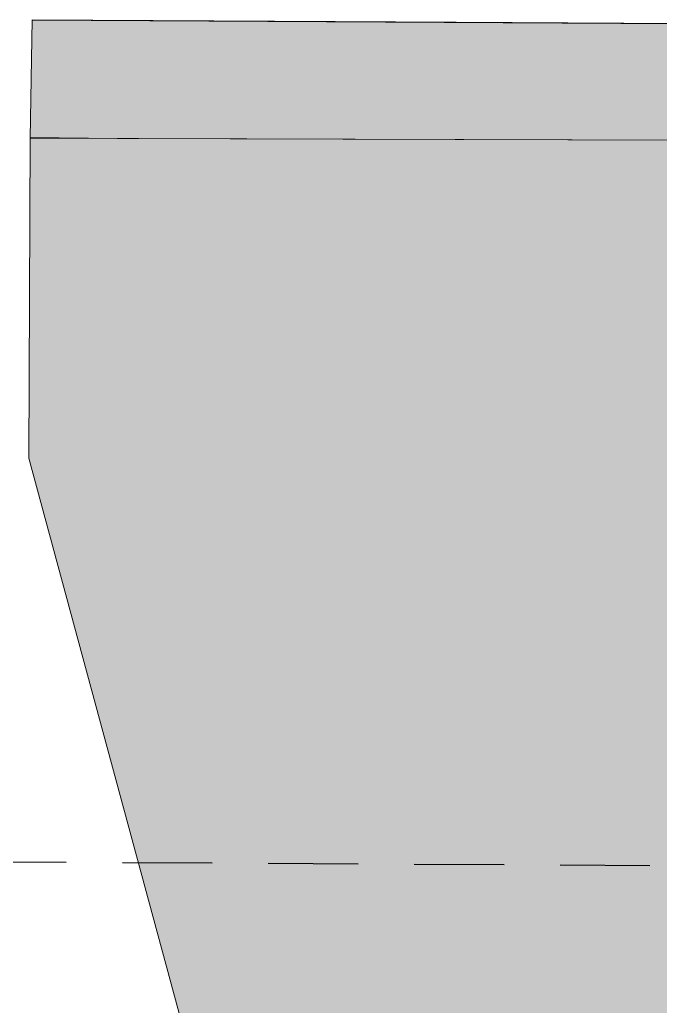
# Model space of a CAD drawing. Header units: metres. Extents: x -208 to 1512, y -277 to 123.
# Drawn here: x 1462.76 to 1474.17, y -253.93 to -236.36 of the extents above; entities that cross this region are included whole.
import ezdxf

# ---------------------------------------------------------------- set-up
doc = ezdxf.new("R2010")
doc.units = ezdxf.units.M
doc.header["$MEASUREMENT"] = 0
doc.linetypes.add('Baufluchtlinie', pattern=[2.6, 1.6, -1])
doc.layers.add('725 Nachbarbebauung', color=7, linetype='Continuous')
doc.layers.add('Neubau_840 Baulinien', color=7, linetype='Continuous')

# ---------------------------------------------------------------- blocks, each defined once
blk = doc.blocks.new('Decke_126_3', base_point=(1462.981, -236.357))
at = {"layer": '725 Nachbarbebauung', "linetype": 'Continuous', "lineweight": 0, "true_color": 0x1f1f1f}
blk.add_hatch(color=250, dxfattribs=at).paths.add_polyline_path([(1462.981, -236.357), (1462.941, -238.469), (1474.528, -238.501), (1474.518, -236.423), (1470.531, -236.4)])
at = {"layer": '725 Nachbarbebauung', "color": 8, "linetype": 'Continuous', "lineweight": 13, "flags": 128}
blk.add_lwpolyline([(1462.981, -236.357), (1462.941, -238.469), (1474.528, -238.501), (1474.518, -236.423), (1470.531, -236.4)], close=True, dxfattribs=at)
blk = doc.blocks.new('Decke_128_3', base_point=(1462.916, -244.167))
at = {"layer": '725 Nachbarbebauung', "linetype": 'Continuous', "lineweight": 0, "true_color": 0x1f1f1f}
blk.add_hatch(color=250, dxfattribs=at).paths.add_polyline_path([(1462.916, -244.167), (1467.063, -259.473), (1467.788, -259.491), (1474.392, -259.642), (1474.577, -259.643), (1474.571, -250.618), (1474.575, -248.626), (1474.528, -238.501), (1464.499, -238.474), (1462.941, -238.455)])
at = {"layer": '725 Nachbarbebauung', "color": 8, "linetype": 'Continuous', "lineweight": 13, "flags": 128}
blk.add_lwpolyline([(1462.916, -244.167), (1467.063, -259.473), (1467.788, -259.491), (1474.392, -259.642), (1474.577, -259.643), (1474.571, -250.618), (1474.575, -248.626), (1474.528, -238.501), (1464.499, -238.474), (1462.941, -238.455)], close=True, dxfattribs=at)

msp = doc.modelspace()

# ---------------------------------------------------------------- linework, layer by layer
at = {"layer": 'Neubau_840 Baulinien', "color": 1, "linetype": 'Continuous', "lineweight": 25, "true_color": 0xfb0106}
msp.add_lwpolyline([(1462.981, -236.357), (1474.518, -236.423), (1493.503, -236.423), (1512.494, -236.439)], dxfattribs=at)
at = {"layer": 'Neubau_840 Baulinien', "color": 1, "linetype": 'Baufluchtlinie', "lineweight": 25, "true_color": 0xfb0106}
msp.add_lwpolyline([(1456.786, -251.322), (1474.518, -251.423), (1493.506, -251.423), (1512.494, -251.439)], dxfattribs=at)

# ---------------------------------------------------------------- block references
at = {"layer": '725 Nachbarbebauung', "color": 8, "linetype": 'Continuous', "lineweight": 13}
for name, p in [('Decke_126_3', (1462.981, -236.357)), ('Decke_128_3', (1462.916, -244.167))]:
    msp.add_blockref(name, p, dxfattribs=at)

doc.saveas('drawing.dxf')
